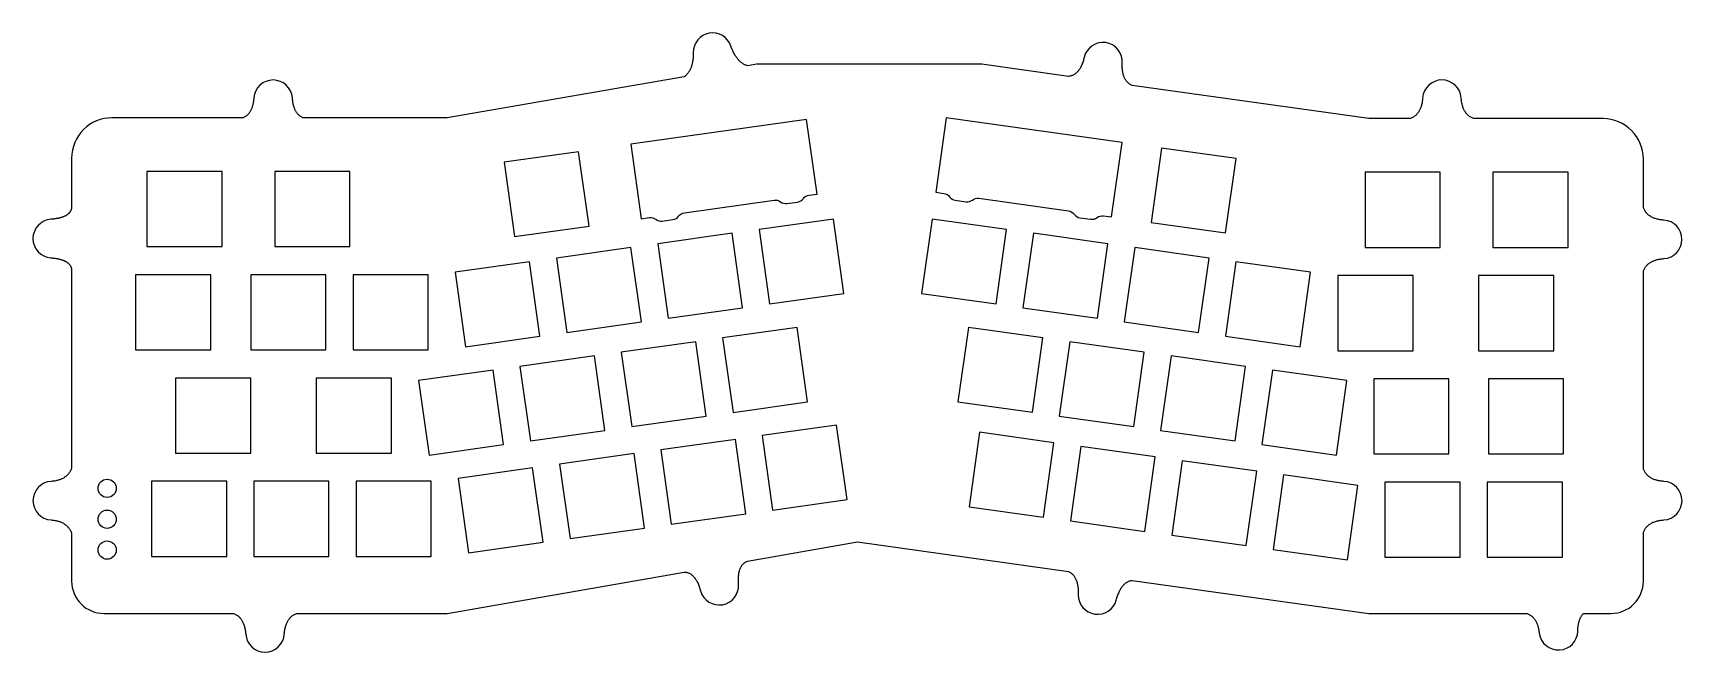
# Model space of a CAD drawing. Header units: millimetres. Extents: x -156 to 151, y -65 to 50.
import ezdxf

# ---------------------------------------------------------------- set-up
doc = ezdxf.new("R2010")
doc.units = ezdxf.units.MM
doc.header["$MEASUREMENT"] = 0

msp = doc.modelspace()

# ---------------------------------------------------------------- linework, layer by layer
msp.add_lwpolyline([(144.12, -42.66), (144.16, -42.52), (144.21, -42.39), (144.27, -42.26), (144.33, -42.14), (144.4, -42.02), (144.47, -41.9), (144.54, -41.79), (144.62, -41.68), (144.7, -41.58), (144.79, -41.48), (144.89, -41.38), (144.99, -41.29), (145.09, -41.2), (145.2, -41.11), (145.31, -41.03), (145.43, -40.95), (145.55, -40.88), (145.68, -40.81), (145.81, -40.75), (145.94, -40.68), (146.09, -40.63), (146.23, -40.57), (146.38, -40.52), (146.54, -40.48), (146.7, -40.43), (146.86, -40.4), (147.03, -40.36), (147.21, -40.33), (147.39, -40.31), (147.57, -40.28), (147.76, -40.26), (147.95, -40.25, 0.936664), (147.95, -33.06), (147.95, -33.06), (147.76, -33.05), (147.57, -33.03), (147.39, -33.01), (147.21, -32.98), (147.03, -32.95), (146.86, -32.92), (146.7, -32.88), (146.54, -32.84), (146.38, -32.79), (146.23, -32.74), (146.09, -32.69), (145.94, -32.63), (145.81, -32.57), (145.68, -32.5), (145.55, -32.43), (145.43, -32.36), (145.31, -32.28), (145.2, -32.2), (145.09, -32.12), (144.99, -32.03), (144.89, -31.93), (144.79, -31.84), (144.7, -31.74), (144.62, -31.63), (144.54, -31.52), (144.47, -31.41), (144.4, -31.3), (144.33, -31.18), (144.27, -31.05), (144.21, -30.92), (144.16, -30.79), (144.12, -30.66), (144.12, 6.03), (144.16, 6.17), (144.21, 6.3), (144.27, 6.42), (144.33, 6.55), (144.39, 6.67), (144.46, 6.78), (144.53, 6.9), (144.61, 7), (144.7, 7.11), (144.79, 7.21), (144.88, 7.31), (144.98, 7.4), (145.08, 7.49), (145.19, 7.57), (145.3, 7.65), (145.42, 7.73), (145.54, 7.8), (145.67, 7.87), (145.8, 7.94), (145.94, 8), (146.08, 8.06), (146.22, 8.11), (146.38, 8.16), (146.53, 8.21), (146.69, 8.25), (146.86, 8.29), (147.03, 8.32), (147.2, 8.35), (147.38, 8.38), (147.57, 8.4), (147.76, 8.42), (147.95, 8.44, 0.936551), (147.95, 15.62), (147.76, 15.64), (147.57, 15.65), (147.38, 15.68), (147.2, 15.7), (147.03, 15.73), (146.86, 15.77), (146.69, 15.81), (146.53, 15.85), (146.37, 15.89), (146.22, 15.94), (146.08, 16), (145.94, 16.06), (145.8, 16.12), (145.67, 16.18), (145.54, 16.25), (145.42, 16.33), (145.3, 16.4), (145.19, 16.48), (145.08, 16.57), (144.98, 16.66), (144.88, 16.75), (144.79, 16.85), (144.7, 16.95), (144.61, 17.05), (144.53, 17.16), (144.46, 17.27), (144.39, 17.39), (144.33, 17.51), (144.27, 17.63), (144.21, 17.76), (144.16, 17.89), (144.12, 18.03), (144.12, 27.03, 0.414214), (136.62, 34.53), (112.62, 34.53), (112.48, 34.57), (112.35, 34.62), (112.22, 34.68), (112.1, 34.74), (111.98, 34.8), (111.86, 34.87), (111.75, 34.95), (111.64, 35.03), (111.54, 35.11), (111.44, 35.2), (111.34, 35.29), (111.25, 35.39), (111.16, 35.49), (111.07, 35.6), (110.99, 35.72), (110.92, 35.83), (110.84, 35.96), (110.77, 36.08), (110.71, 36.21), (110.65, 36.35), (110.59, 36.49), (110.53, 36.64), (110.48, 36.79), (110.44, 36.95), (110.4, 37.11), (110.36, 37.27), (110.32, 37.44), (110.29, 37.62), (110.27, 37.8), (110.24, 37.98), (110.22, 38.17), (110.21, 38.37, 0.935672), (103.03, 38.37), (103.01, 38.17), (102.99, 37.98), (102.97, 37.8), (102.94, 37.62), (102.91, 37.44), (102.88, 37.27), (102.84, 37.11), (102.8, 36.95), (102.75, 36.79), (102.7, 36.64), (102.65, 36.49), (102.59, 36.35), (102.53, 36.21), (102.46, 36.08), (102.39, 35.96), (102.32, 35.83), (102.24, 35.72), (102.16, 35.6), (102.08, 35.49), (101.99, 35.39), (101.89, 35.29), (101.8, 35.2), (101.7, 35.11), (101.59, 35.03), (101.48, 34.95), (101.37, 34.87), (101.26, 34.8), (101.14, 34.74), (101.01, 34.68), (100.88, 34.62), (100.75, 34.57), (100.62, 34.53), (93.02, 34.53), (48.96, 40.72), (48.84, 40.77), (48.72, 40.83), (48.6, 40.9), (48.49, 40.97), (48.38, 41.04), (48.28, 41.12), (48.18, 41.2), (48.09, 41.29), (48, 41.39), (47.91, 41.48), (47.83, 41.59), (47.75, 41.7), (47.68, 41.81), (47.61, 41.93), (47.55, 42.06), (47.49, 42.19), (47.43, 42.32), (47.38, 42.46), (47.34, 42.6), (47.29, 42.75), (47.25, 42.91), (47.22, 43.07), (47.19, 43.23), (47.17, 43.4), (47.14, 43.58), (47.13, 43.76), (47.11, 43.94), (47.11, 44.13), (47.1, 44.32), (47.1, 44.52), (47.11, 44.73), (47.11, 44.94, 0.914456), (40.01, 45.94), (39.96, 45.73), (39.91, 45.54), (39.86, 45.34), (39.8, 45.16), (39.74, 44.98), (39.67, 44.8), (39.61, 44.63), (39.54, 44.47), (39.47, 44.32), (39.39, 44.17), (39.32, 44.02), (39.24, 43.89), (39.16, 43.75), (39.07, 43.63), (38.98, 43.51), (38.89, 43.39), (38.8, 43.29), (38.7, 43.18), (38.6, 43.09), (38.5, 43), (38.4, 42.91), (38.29, 42.84), (38.18, 42.77), (38.07, 42.7), (37.96, 42.64), (37.84, 42.59), (37.72, 42.54), (37.6, 42.5), (37.47, 42.46), (37.34, 42.43), (37.21, 42.41), (37.08, 42.39), (20.98, 44.65), (-20.98, 44.65), (-22.63, 44.37), (-22.76, 44.41), (-22.89, 44.46), (-23.02, 44.51), (-23.14, 44.56), (-23.26, 44.62), (-23.38, 44.69), (-23.5, 44.76), (-23.61, 44.83), (-23.72, 44.91), (-23.83, 45), (-23.94, 45.09), (-24.05, 45.18), (-24.15, 45.28), (-24.26, 45.38), (-24.36, 45.49), (-24.45, 45.6), (-24.55, 45.72), (-24.65, 45.84), (-24.74, 45.97), (-24.83, 46.1), (-24.92, 46.24), (-25, 46.38), (-25.09, 46.53), (-25.17, 46.68), (-25.25, 46.83), (-25.33, 46.99), (-25.4, 47.16), (-25.48, 47.32), (-25.55, 47.5), (-25.62, 47.68), (-25.69, 47.86), (-25.75, 48.05, 0.854544), (-32.76, 46.84), (-32.76, 46.64), (-32.76, 46.44), (-32.77, 46.25), (-32.78, 46.06), (-32.79, 45.88), (-32.81, 45.7), (-32.83, 45.52), (-32.85, 45.35), (-32.88, 45.18), (-32.91, 45.01), (-32.94, 44.85), (-32.98, 44.69), (-33.02, 44.54), (-33.06, 44.39), (-33.11, 44.24), (-33.16, 44.1), (-33.22, 43.96), (-33.27, 43.82), (-33.34, 43.69), (-33.4, 43.56), (-33.47, 43.44), (-33.54, 43.32), (-33.62, 43.2), (-33.7, 43.09), (-33.78, 42.98), (-33.87, 42.87), (-33.96, 42.77), (-34.05, 42.67), (-34.15, 42.58), (-34.25, 42.49), (-34.35, 42.4), (-34.46, 42.32), (-78.55, 34.68), (-105.43, 34.68), (-105.53, 34.73), (-105.64, 34.79), (-105.74, 34.85), (-105.84, 34.91), (-105.94, 34.98), (-106.03, 35.05), (-106.12, 35.13), (-106.21, 35.21), (-106.29, 35.29), (-106.37, 35.38), (-106.45, 35.47), (-106.53, 35.57), (-106.6, 35.67), (-106.67, 35.78), (-106.73, 35.89), (-106.8, 36), (-106.86, 36.12), (-106.91, 36.24), (-106.97, 36.37), (-107.02, 36.5), (-107.07, 36.63), (-107.11, 36.77), (-107.15, 36.91), (-107.19, 37.06), (-107.23, 37.21), (-107.26, 37.37), (-107.29, 37.53), (-107.32, 37.69), (-107.34, 37.86), (-107.36, 38.03), (-107.38, 38.21), (-107.4, 38.39, 0.929073), (-114.58, 38.39), (-114.59, 38.21), (-114.61, 38.04), (-114.63, 37.86), (-114.66, 37.69), (-114.68, 37.53), (-114.71, 37.37), (-114.75, 37.21), (-114.78, 37.06), (-114.82, 36.91), (-114.87, 36.77), (-114.91, 36.63), (-114.96, 36.5), (-115.01, 36.36), (-115.07, 36.24), (-115.12, 36.12), (-115.18, 36), (-115.25, 35.88), (-115.31, 35.77), (-115.38, 35.67), (-115.46, 35.57), (-115.53, 35.47), (-115.61, 35.38), (-115.69, 35.29), (-115.78, 35.2), (-115.87, 35.12), (-115.96, 35.05), (-116.05, 34.98), (-116.15, 34.91), (-116.25, 34.84), (-116.35, 34.79), (-116.46, 34.73), (-116.57, 34.68), (-140.99, 34.68, 0.414214), (-148.49, 27.18), (-148.49, 18.18), (-148.49, 18.11), (-148.5, 18.05), (-148.5, 17.98), (-148.51, 17.92), (-148.52, 17.86), (-148.53, 17.8), (-148.54, 17.74), (-148.56, 17.68), (-148.57, 17.62), (-148.59, 17.56), (-148.61, 17.5), (-148.64, 17.45), (-148.66, 17.39), (-148.69, 17.34), (-148.71, 17.28), (-148.74, 17.23), (-148.78, 17.18), (-148.81, 17.13), (-148.85, 17.08), (-148.88, 17.03), (-148.92, 16.98), (-148.96, 16.94), (-149.01, 16.89), (-149.05, 16.84), (-149.1, 16.8), (-149.14, 16.76), (-149.19, 16.71), (-149.25, 16.67), (-149.3, 16.63), (-149.36, 16.59), (-149.41, 16.55), (-149.47, 16.51), (-149.54, 16.48), (-149.6, 16.44), (-149.66, 16.41), (-149.73, 16.37), (-149.8, 16.34), (-149.87, 16.3), (-149.94, 16.27), (-150.02, 16.24), (-150.09, 16.21), (-150.17, 16.18), (-150.25, 16.15), (-150.33, 16.13), (-150.42, 16.1), (-150.5, 16.08), (-150.59, 16.05), (-150.68, 16.03), (-150.77, 16), (-150.86, 15.98), (-150.96, 15.96), (-151.05, 15.94), (-151.15, 15.92), (-151.25, 15.9), (-151.35, 15.89), (-151.46, 15.87), (-151.56, 15.85), (-151.67, 15.84), (-151.78, 15.83), (-151.89, 15.81), (-152.01, 15.8), (-152.12, 15.79), (-152.24, 15.78), (-152.36, 15.77, 0.928513), (-152.36, 8.59), (-152.24, 8.58), (-152.12, 8.57), (-152.01, 8.56), (-151.89, 8.55), (-151.78, 8.53), (-151.67, 8.52), (-151.56, 8.51), (-151.46, 8.49), (-151.35, 8.47), (-151.25, 8.46), (-151.15, 8.44), (-151.05, 8.42), (-150.96, 8.4), (-150.86, 8.38), (-150.77, 8.36), (-150.68, 8.33), (-150.59, 8.31), (-150.5, 8.28), (-150.42, 8.26), (-150.33, 8.23), (-150.25, 8.2), (-150.17, 8.18), (-150.09, 8.15), (-150.02, 8.12), (-149.94, 8.09), (-149.87, 8.05), (-149.8, 8.02), (-149.73, 7.99), (-149.66, 7.95), (-149.6, 7.92), (-149.54, 7.88), (-149.47, 7.85), (-149.41, 7.81), (-149.36, 7.77), (-149.3, 7.73), (-149.25, 7.69), (-149.19, 7.65), (-149.14, 7.6), (-149.1, 7.56), (-149.05, 7.52), (-149.01, 7.47), (-148.96, 7.42), (-148.92, 7.38), (-148.88, 7.33), (-148.85, 7.28), (-148.81, 7.23), (-148.78, 7.18), (-148.74, 7.13), (-148.71, 7.08), (-148.69, 7.02), (-148.66, 6.97), (-148.64, 6.91), (-148.61, 6.86), (-148.59, 6.8), (-148.57, 6.74), (-148.56, 6.68), (-148.54, 6.62), (-148.53, 6.56), (-148.52, 6.5), (-148.51, 6.44), (-148.5, 6.38), (-148.5, 6.31), (-148.49, 6.25), (-148.49, 6.18), (-148.49, -30.66), (-148.55, -30.79), (-148.61, -30.93), (-148.68, -31.06), (-148.75, -31.18), (-148.83, -31.3), (-148.91, -31.42), (-148.99, -31.53), (-149.08, -31.64), (-149.17, -31.75), (-149.26, -31.85), (-149.36, -31.95), (-149.47, -32.04), (-149.57, -32.13), (-149.68, -32.21), (-149.8, -32.29), (-149.91, -32.37), (-150.03, -32.44), (-150.16, -32.51), (-150.29, -32.58), (-150.42, -32.64), (-150.56, -32.7), (-150.7, -32.75), (-150.84, -32.8), (-150.99, -32.85), (-151.14, -32.89), (-151.3, -32.92), (-151.46, -32.96), (-151.62, -32.99), (-151.79, -33.01), (-151.96, -33.03), (-152.14, -33.05), (-152.31, -33.06, 0.939493), (-152.31, -40.25), (-152.14, -40.26), (-151.96, -40.28), (-151.79, -40.3), (-151.62, -40.33), (-151.46, -40.36), (-151.3, -40.39), (-151.14, -40.43), (-150.99, -40.47), (-150.84, -40.51), (-150.7, -40.56), (-150.56, -40.62), (-150.42, -40.67), (-150.29, -40.73), (-150.16, -40.8), (-150.03, -40.87), (-149.91, -40.94), (-149.8, -41.02), (-149.68, -41.1), (-149.57, -41.19), (-149.47, -41.27), (-149.36, -41.37), (-149.26, -41.46), (-149.17, -41.57), (-149.08, -41.67), (-148.99, -41.78), (-148.91, -41.89), (-148.83, -42.01), (-148.75, -42.13), (-148.68, -42.26), (-148.61, -42.39), (-148.55, -42.52), (-148.49, -42.66), (-148.49, -51.66, 0.414214), (-142.49, -57.66), (-118.49, -57.66), (-118.36, -57.7), (-118.23, -57.75), (-118.1, -57.8), (-117.98, -57.86), (-117.86, -57.92), (-117.74, -57.99), (-117.63, -58.06), (-117.52, -58.14), (-117.42, -58.23), (-117.32, -58.31), (-117.22, -58.41), (-117.13, -58.51), (-117.04, -58.61), (-116.96, -58.72), (-116.88, -58.83), (-116.8, -58.95), (-116.73, -59.07), (-116.66, -59.2), (-116.59, -59.33), (-116.53, -59.47), (-116.47, -59.61), (-116.42, -59.76), (-116.37, -59.92), (-116.32, -60.07), (-116.28, -60.24), (-116.24, -60.4), (-116.2, -60.58), (-116.17, -60.76), (-116.14, -60.94), (-116.12, -61.13), (-116.1, -61.32), (-116.08, -61.52, 0.92974), (-108.9, -61.52), (-108.88, -61.32), (-108.86, -61.13), (-108.84, -60.94), (-108.81, -60.76), (-108.78, -60.58), (-108.74, -60.4), (-108.7, -60.24), (-108.66, -60.07), (-108.61, -59.92), (-108.56, -59.76), (-108.51, -59.61), (-108.45, -59.47), (-108.39, -59.33), (-108.32, -59.2), (-108.25, -59.07), (-108.18, -58.95), (-108.1, -58.83), (-108.02, -58.72), (-107.94, -58.61), (-107.85, -58.51), (-107.76, -58.41), (-107.66, -58.31), (-107.56, -58.23), (-107.46, -58.14), (-107.35, -58.06), (-107.24, -57.99), (-107.12, -57.92), (-107, -57.86), (-106.88, -57.8), (-106.75, -57.75), (-106.62, -57.7), (-106.49, -57.66), (-78.55, -57.66), (-34.46, -49.97), (-34.33, -49.97), (-34.2, -49.98), (-34.08, -50), (-33.96, -50.02), (-33.84, -50.05), (-33.72, -50.08), (-33.61, -50.13), (-33.5, -50.18), (-33.38, -50.24), (-33.28, -50.3), (-33.17, -50.37), (-33.06, -50.45), (-32.96, -50.53), (-32.86, -50.63), (-32.76, -50.72), (-32.66, -50.83), (-32.57, -50.94), (-32.48, -51.06), (-32.38, -51.19), (-32.3, -51.33), (-32.21, -51.47), (-32.12, -51.61), (-32.04, -51.77), (-31.96, -51.93), (-31.88, -52.1), (-31.81, -52.28), (-31.73, -52.46), (-31.66, -52.65), (-31.59, -52.85), (-31.52, -53.05), (-31.45, -53.26), (-31.39, -53.48, 0.899324), (-24.34, -52.25), (-24.34, -52.25), (-24.35, -52.02), (-24.36, -51.8), (-24.36, -51.59), (-24.36, -51.38), (-24.36, -51.17), (-24.35, -50.98), (-24.34, -50.79), (-24.32, -50.6), (-24.3, -50.42), (-24.28, -50.25), (-24.25, -50.08), (-24.21, -49.92), (-24.17, -49.76), (-24.13, -49.61), (-24.09, -49.47), (-24.03, -49.33), (-23.98, -49.19), (-23.92, -49.07), (-23.86, -48.95), (-23.79, -48.83), (-23.72, -48.72), (-23.64, -48.62), (-23.56, -48.52), (-23.47, -48.43), (-23.38, -48.35), (-23.29, -48.27), (-23.19, -48.19), (-23.09, -48.12), (-22.98, -48.06), (-22.87, -48.01), (-22.76, -47.96), (-22.64, -47.91), (-2.19, -44.35), (37.08, -49.84), (37.19, -49.89), (37.31, -49.95), (37.41, -50.01), (37.52, -50.08), (37.62, -50.15), (37.72, -50.23), (37.81, -50.32), (37.9, -50.41), (37.99, -50.5), (38.07, -50.6), (38.15, -50.71), (38.23, -50.82), (38.3, -50.94), (38.36, -51.06), (38.43, -51.19), (38.49, -51.32), (38.54, -51.46), (38.59, -51.6), (38.64, -51.75), (38.69, -51.91), (38.73, -52.07), (38.76, -52.23), (38.8, -52.4), (38.83, -52.58), (38.85, -52.76), (38.87, -52.94), (38.89, -53.14), (38.9, -53.33), (38.91, -53.53), (38.92, -53.74), (38.92, -53.96), (38.92, -54.17, 0.884366), (46, -55.16), (46, -55.16), (46.05, -54.95), (46.12, -54.75), (46.18, -54.55), (46.24, -54.36), (46.31, -54.17), (46.38, -53.99), (46.45, -53.82), (46.52, -53.65), (46.6, -53.49), (46.68, -53.34), (46.76, -53.19), (46.84, -53.05), (46.93, -52.91), (47.01, -52.78), (47.1, -52.66), (47.19, -52.54), (47.29, -52.43), (47.38, -52.32), (47.48, -52.22), (47.58, -52.13), (47.69, -52.04), (47.79, -51.96), (47.9, -51.89), (48.01, -51.82), (48.12, -51.76), (48.23, -51.7), (48.35, -51.65), (48.47, -51.61), (48.59, -51.57), (48.71, -51.54), (48.83, -51.52), (48.96, -51.5), (93.02, -57.66), (122.36, -57.66), (122.49, -57.7), (122.61, -57.74), (122.72, -57.79), (122.83, -57.84), (122.94, -57.9), (123.05, -57.96), (123.16, -58.03), (123.26, -58.1), (123.35, -58.18), (123.45, -58.27), (123.54, -58.35), (123.63, -58.45), (123.71, -58.54), (123.8, -58.65), (123.87, -58.75), (123.95, -58.87), (124.02, -58.98), (124.09, -59.11), (124.16, -59.23), (124.22, -59.37), (124.28, -59.5), (124.34, -59.64), (124.4, -59.79), (124.45, -59.94), (124.49, -60.1), (124.54, -60.26), (124.58, -60.43), (124.62, -60.6), (124.66, -60.78), (124.69, -60.96), (124.72, -61.14), (124.75, -61.34, 0.927637), (131.91, -60.95), (131.92, -60.81), (131.92, -60.68), (131.93, -60.54), (131.94, -60.41), (131.95, -60.28), (131.97, -60.15), (131.98, -60.02), (132, -59.9), (132.02, -59.78), (132.04, -59.66), (132.06, -59.54), (132.09, -59.43), (132.11, -59.32), (132.14, -59.21), (132.17, -59.1), (132.21, -59), (132.24, -58.9), (132.28, -58.8), (132.31, -58.7), (132.35, -58.61), (132.4, -58.51), (132.44, -58.42), (132.48, -58.34), (132.53, -58.25), (132.58, -58.17), (132.63, -58.09), (132.69, -58.01), (132.74, -57.93), (132.8, -57.86), (132.86, -57.79), (132.92, -57.72), (132.98, -57.66), (138.12, -57.66, 0.414214), (144.12, -51.66), (144.12, -42.66)], format="xyb")
for points in [[(-11.21, 20.27), (-9.71, 20.48), (-11.66, 34.34), (-44.39, 29.74), (-42.44, 15.88), (-40.94, 16.09, -0.203551), (-39.75, 15.77, 0.203428), (-38.55, 15.44), (-36.55, 15.72, 0.203566), (-35.49, 16.36, -0.203492), (-34.42, 17), (-17.73, 19.35, -0.203525), (-16.53, 19.03, 0.203437), (-15.33, 18.71), (-13.34, 18.99, 0.203664), (-12.27, 19.63, -0.203648)], [(45.12, 16.21), (47.07, 30.07), (14.34, 34.67), (12.39, 20.81), (13.89, 20.6, -0.203551), (14.95, 19.96, 0.203428), (16.01, 19.32), (18.01, 19.04, 0.203566), (19.21, 19.36, -0.203492), (20.41, 19.68), (37.1, 17.34, -0.203525), (38.16, 16.7, 0.203437), (39.23, 16.06), (41.22, 15.78, 0.203664), (42.42, 16.1, -0.203648), (43.62, 16.42)]]:
    msp.add_lwpolyline(points, format="xyb", close=True)
for points in [[(-66.02, 12.56), (-52.16, 14.51), (-54.11, 28.37), (-67.97, 26.43)], [(68.29, 27.09), (54.43, 29.04), (52.48, 15.18), (66.34, 13.23)], [(-120.49, 10.68), (-120.49, 24.68), (-134.48, 24.68), (-134.48, 10.68)], [(-96.67, 24.68), (-110.68, 24.68), (-110.68, 10.68), (-96.67, 10.68)], [(92.3, 24.53), (92.3, 10.53), (106.3, 10.53), (106.3, 24.53)], [(116.12, 10.53), (130.12, 10.53), (130.12, 24.53), (116.12, 24.53)], [(-18.57, -0.01), (-4.7, 1.94), (-6.65, 15.81), (-20.52, 13.86)], [(23.6, -0.01), (25.55, 13.86), (11.69, 15.81), (9.74, 1.94)], [(-37.43, -2.66), (-23.57, -0.71), (-25.52, 13.16), (-39.38, 11.21)], [(42.47, -2.66), (44.42, 11.21), (30.55, 13.16), (28.6, -0.71)], [(-42.43, -3.36), (-44.38, 10.5), (-58.25, 8.56), (-56.3, -5.31)], [(49.42, 10.51), (47.47, -3.36), (61.33, -5.31), (63.28, 8.56)], [(-77.11, 5.9), (-75.16, -7.96), (-61.3, -6.01), (-63.25, 7.85)], [(66.33, -6.01), (80.2, -7.96), (82.15, 5.91), (68.28, 7.85)], [(-136.58, 5.44), (-136.58, -8.56), (-122.58, -8.56), (-122.58, 5.44)], [(-115.15, 5.44), (-115.15, -8.56), (-101.15, -8.56), (-101.15, 5.44)], [(-82.1, 5.44), (-96.1, 5.44), (-96.1, -8.56), (-82.1, -8.56)], [(101.25, 5.29), (87.25, 5.29), (87.25, -8.71), (101.25, -8.71)], [(113.45, -8.71), (127.45, -8.71), (127.45, 5.29), (113.45, 5.29)], [(-13.43, -4.38), (-27.3, -6.33), (-25.35, -20.2), (-11.48, -18.25)], [(30.38, -20.19), (32.33, -6.33), (18.47, -4.38), (16.52, -18.25)], [(-32.3, -7.03), (-46.16, -8.98), (-44.21, -22.85), (-30.35, -20.9)], [(37.33, -7.03), (35.38, -20.9), (49.25, -22.85), (51.2, -8.98)], [(-51.16, -9.69), (-65.03, -11.64), (-63.08, -25.5), (-49.22, -23.55)], [(56.2, -9.68), (54.25, -23.55), (68.11, -25.5), (70.06, -11.63)], [(-115.15, -13.8), (-129.15, -13.8), (-129.15, -27.8), (-115.15, -27.8)], [(-88.96, -13.8), (-102.96, -13.8), (-102.96, -27.8), (-88.96, -27.8)], [(-83.89, -14.29), (-81.94, -28.15), (-68.08, -26.2), (-70.03, -12.34)], [(86.98, -28.15), (88.93, -14.28), (75.06, -12.34), (73.11, -26.2)], [(93.92, -27.95), (107.92, -27.95), (107.92, -13.95), (93.92, -13.95)], [(115.26, -13.95), (115.26, -27.95), (129.26, -27.95), (129.26, -13.95)], [(-4.12, -36.45), (-6.07, -22.59), (-19.93, -24.53), (-17.98, -38.4)], [(18.58, -37.79), (32.45, -39.72), (34.39, -25.86), (20.52, -23.92)], [(-24.93, -25.24), (-38.79, -27.19), (-36.85, -41.05), (-22.98, -39.1)], [(39.4, -26.56), (37.45, -40.43), (51.31, -42.37), (53.26, -28.51)], [(-76.55, -32.52), (-74.58, -46.38), (-60.72, -44.4), (-62.69, -30.54)], [(-55.71, -43.69), (-41.85, -41.75), (-43.79, -27.88), (-57.65, -29.83)], [(56.32, -43.08), (70.18, -45.02), (72.13, -31.16), (58.26, -29.21)], [(-119.63, -33.04), (-133.63, -33.04), (-133.63, -47.04), (-119.63, -47.04)], [(-114.58, -47.04), (-100.58, -47.04), (-100.58, -33.04), (-114.58, -33.04)], [(-95.53, -33.04), (-95.53, -47.04), (-81.53, -47.04), (-81.53, -33.04)], [(90.99, -33.81), (77.13, -31.86), (75.18, -45.73), (89.04, -47.68)], [(96.02, -33.19), (96.02, -47.19), (110.02, -47.19), (110.02, -33.19)], [(129.07, -33.19), (115.07, -33.19), (115.07, -47.19), (129.07, -47.19)]]:
    msp.add_lwpolyline(points, close=True)
for points in [[(-152.31, -33.06), (-152.31, -33.06)], [(-108.9, -61.52), (-108.9, -61.52)]]:
    msp.add_lwpolyline(points)
for centre in [(-141.88, -34.36), (-141.88, -40.11), (-141.88, -45.86)]:
    msp.add_circle(centre, 1.7)

doc.saveas('drawing.dxf')
